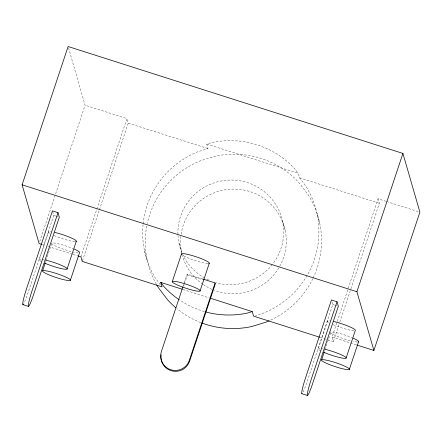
<?xml version="1.0" encoding="UTF-8"?>
<svg xmlns="http://www.w3.org/2000/svg" width="442" height="442" viewBox="0 0 442 442"><rect width="100%" height="100%" fill="white"/><g stroke="black" fill="none" stroke-linecap="round" stroke-linejoin="round"><path stroke-width="0.33" stroke-dasharray="2.21 1.66" d="M39.736 241.57L85.091 105.229L68.488 47.83M52.626 211.541L53.742 215.414L27.979 292.858A14.702 1.32 -72.3 0 1 23.669 303.704M39.36 259.509L48.559 231.851M45.404 262.438L45.835 261.15M46.051 260.509L51.825 243.139M80.936 256.89L126.942 118.594L85.091 105.229M82.461 260.758L99.168 210.525M99.384 209.873L128.246 123.114L126.942 118.594M183.071 286.377L187.181 274.012L202.756 278.985M183.762 285.98L184.198 284.676M184.413 284.029L187.441 274.918L187.181 274.012M332.008 301.93L332.754 304.51L306.991 381.96A14.702 1.32 -72.3 0 1 302.676 392.805M318.367 348.605L327.572 320.947M324.417 351.539L324.842 350.252M325.058 349.605L330.837 332.24M324.19 338.671L333.351 341.6L332.041 337.08L337.036 322.074M337.252 321.422L378.048 198.784L385.894 201.287M333.351 341.6L339.644 322.677M339.859 322.025L350.71 289.411M350.926 288.759L379.358 203.298L378.048 198.784M143.158 223.718A88.223 87.091 -16.1 0 1 198.143 151.606L208.044 148.595L206.734 144.075L211.547 142.611A88.223 87.091 -16.1 0 1 295.25 169.341L298.256 173.303L299.56 177.817L305.748 185.972A88.223 87.091 -16.1 0 1 263.454 313.102L255.537 315.511M206.734 144.075L298.256 173.303M386.551 201.497L418.591 211.729M128.246 123.114L208.044 148.595M299.56 177.817L379.358 203.298M53.742 215.414L55.604 216.005M56.222 216.204L58.084 216.795M332.754 304.51L334.611 305.107M335.235 305.3L337.091 305.897M187.441 274.918L203.016 279.891M42.355 244.57L45.625 245.614M48.239 246.448L72.433 254.178M73.09 254.388L77.665 255.846M182.955 289.471L209.105 297.82M332.041 337.08L356.241 344.81M319.616 337.213L323.538 338.462M160.385 284.714L155.849 278.736A88.223 87.091 -16.1 0 1 143.086 224.376M317.091 214.011L319.704 223.044M282.571 221.348L285.184 230.381M179.027 243.36L181.634 252.393A52.935 52.255 -16.1 0 1 180.828 236.177M144.506 250.697L147.12 259.73M357.097 342.009A14.702 1.945 18.4 0 1 352.898 341.351M350.075 340.666A14.702 1.945 18.4 0 1 330.771 332.307A14.702 1.945 18.4 0 1 352.152 337.727M353.832 330.715A14.702 1.945 18.4 0 1 332.953 324.594M328.533 322.312A14.702 1.945 18.4 0 1 330.312 320.864M74.82 241.614A14.702 1.945 18.4 0 1 53.946 235.492M49.526 233.216A14.702 1.945 18.4 0 1 51.305 231.763M78.085 252.907A14.702 1.945 18.4 0 1 73.217 252.1M71.063 251.564A14.702 1.945 18.4 0 1 51.764 243.21A14.702 1.945 18.4 0 1 73.145 248.625M207.795 263.581A14.702 1.945 18.4 0 1 194.817 260.454A14.702 1.945 18.4 0 1 182.496 255.178M204.436 311.588A88.223 87.091 -16.1 0 1 179.772 300.157M313.151 277.974A88.223 87.091 -16.1 0 0 308.361 195.005L299.168 182.889A88.223 87.091 -16.1 0 0 215.464 156.164L200.751 160.639A88.223 87.091 -16.1 0 0 147.252 223.613M312.864 278.576A88.223 87.091 -16.1 0 1 269.753 320.555M200.784 322.594A88.223 87.091 -16.1 0 1 176.772 308.571M156.346 284.212A88.223 87.091 -16.1 0 1 147.114 224.26M177.938 234.31A52.935 52.255 -16.1 0 1 247.05 182.469A52.935 52.255 -16.1 0 1 272.731 263.94M272.327 264.454A52.935 52.255 -16.1 0 1 216.121 282.703M208.712 280.029A52.935 52.255 -16.1 0 1 205.768 278.598M204.618 277.979A52.935 52.255 -16.1 0 1 177.999 235.608M181.076 234.238A52.935 52.255 -16.1 0 1 244.89 190.253A52.935 52.255 -16.1 0 1 284.029 256.178A52.935 52.255 -16.1 0 1 214.37 290.317M211.928 289.328A52.935 52.255 -16.1 0 1 203.32 284.604M202.779 284.234A52.935 52.255 -16.1 0 1 182.408 255.553M320.467 350.655A14.702 1.945 18.4 0 1 319.815 348.401M321.113 348.523A14.702 1.945 18.4 0 1 322.754 348.793M41.454 261.559A14.702 1.945 18.4 0 1 40.802 259.299M42.106 259.421A14.702 1.945 18.4 0 1 43.741 259.692"/><path stroke-width="0.66" d="M41.697 244.36L39.084 243.525L22.1 184.811L68.107 46.515L402.916 153.429L419.9 212.149L373.893 350.445L356.893 345.014M58.018 212.679L32.255 290.123A14.702 1.32 -72.3 0 0 28.305 306.212A14.702 1.32 -72.3 0 0 33.559 294.643L59.322 217.193L58.018 212.679L52.438 210.895L26.675 288.344A14.702 1.32 -72.3 0 0 23.327 304.24M42.625 270.802L45.194 263.078M67.062 269.067L76.262 241.409M70.328 280.361A14.702 1.945 18.4 0 0 51.09 271.935A14.702 1.945 18.4 0 0 48.012 274.443A14.702 1.945 18.4 0 0 70.328 280.361L79.532 252.697A14.702 1.945 18.4 0 0 74.145 249.056M172.33 281.477L181.535 253.813M182.85 287.029L161.418 351.456A14.702 14.514 -16.1 0 0 170.767 369.744A14.702 14.514 -16.1 0 0 189.32 360.368L215.083 282.924L203.403 279.195M200.038 291.035A14.702 1.945 18.4 0 0 180.8 282.609A14.702 1.945 18.4 0 0 177.717 285.118A14.702 1.945 18.4 0 0 200.038 291.035L209.237 263.371M337.025 301.776L311.262 379.225A14.702 1.32 -72.3 0 0 307.317 395.308A14.702 1.32 -72.3 0 0 312.571 383.739L338.334 306.295L337.025 301.776L331.445 299.996L305.682 377.44A14.702 1.32 -72.3 0 0 302.063 393.64M321.632 359.898L324.201 352.18M373.893 350.445L356.909 291.731L402.916 153.429M346.075 358.164L355.274 330.506A14.702 1.945 18.4 0 0 348.887 326.434A14.702 1.945 18.4 0 0 333.881 321.544M349.34 369.457A14.702 1.945 18.4 0 0 330.102 361.031A14.702 1.945 18.4 0 0 327.019 363.545A14.702 1.945 18.4 0 0 349.34 369.457L358.539 341.799M319.616 337.213L253.553 316.113L252.249 311.599L247.437 313.063A88.223 87.091 -16.1 0 1 205.718 311.947M22.1 184.811L356.909 291.731M78.317 256.056L80.936 256.89L82.24 261.41L162.037 286.891L160.728 282.372L182.303 289.261M210.414 298.239L252.249 311.599M22.851 304.604L28.432 306.389M301.858 393.706L307.439 395.485M160.728 282.372L163.733 286.333A88.223 87.091 -16.1 0 0 179.22 299.786M215.083 282.924L215.342 283.825L189.579 361.274A14.702 14.514 -16.1 0 1 172.264 370.982A14.702 14.514 -16.1 0 1 161.092 354.832M353.152 338.152A14.702 1.945 18.4 0 1 358.02 341.975M54.869 232.442A14.702 1.945 18.4 0 1 70.88 237.763A14.702 1.945 18.4 0 1 75.742 241.586M181.761 254.598A14.702 1.945 18.4 0 1 195.95 256.73A14.702 1.945 18.4 0 1 208.718 263.554M269.145 320.831A88.223 87.091 -16.1 0 1 266.067 322.135L251.36 326.616A88.223 87.091 -16.1 0 1 202.033 323.063M175.756 307.715A88.223 87.091 -16.1 0 1 167.656 299.886L158.463 287.77A88.223 87.091 -16.1 0 1 156.683 284.814M324.677 349.202A14.702 1.945 18.4 0 1 343.02 355.611A14.702 1.945 18.4 0 1 342.268 358.086A14.702 1.945 18.4 0 1 323.754 352.252M45.67 260.106A14.702 1.945 18.4 0 1 64.013 266.515A14.702 1.945 18.4 0 1 63.261 268.985A14.702 1.945 18.4 0 1 44.741 263.156"/></g></svg>
